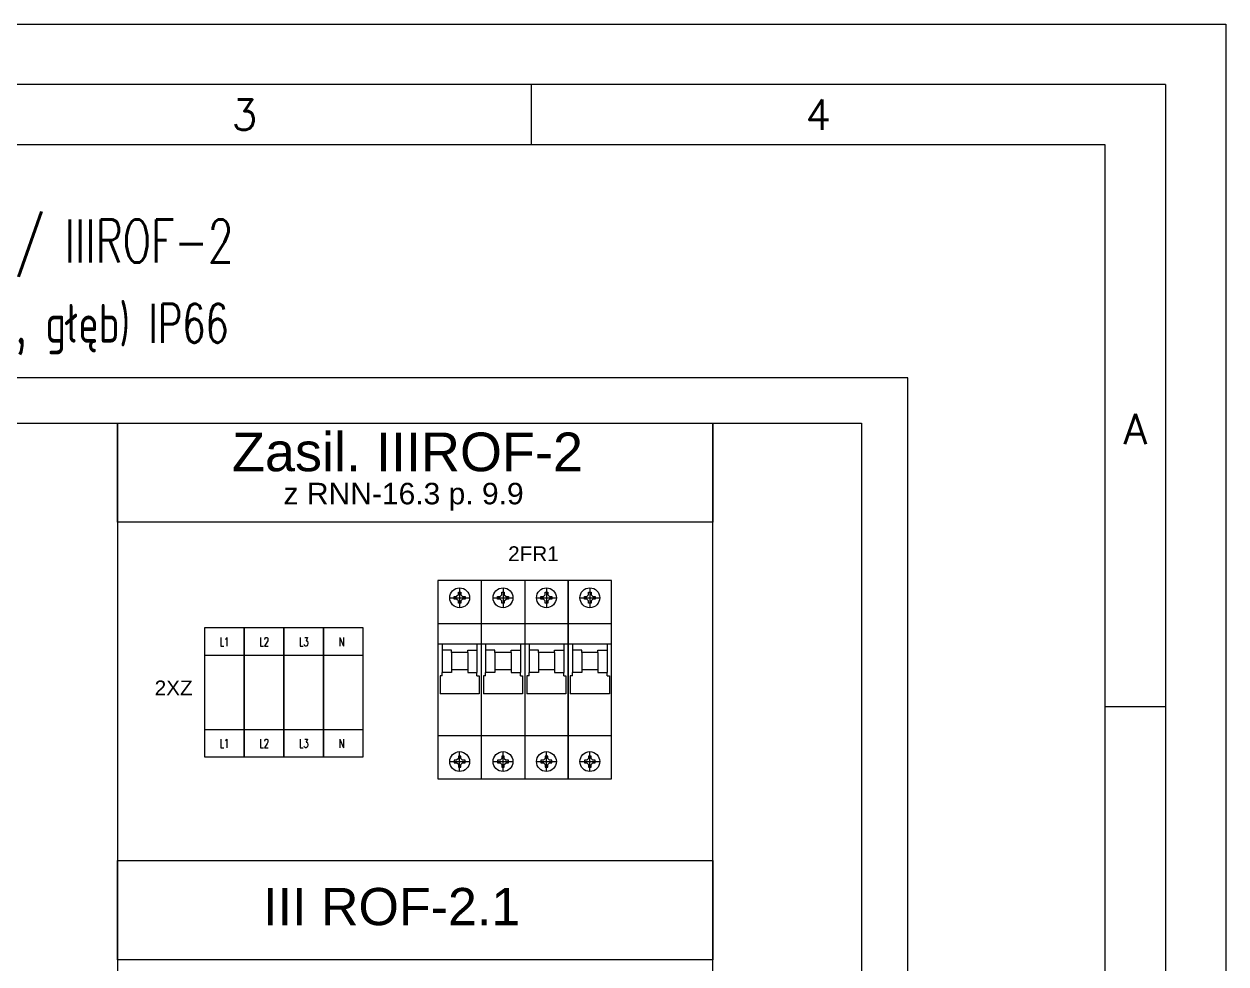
# Model space of a CAD drawing. Header units: millimetres. Extents: x 5687 to 64392, y -1898 to 18483.
# Drawn here: x 57565 to 64392, y 13147 to 18483 of the extents above; entities that cross this region are included whole.
import ezdxf
from ezdxf.enums import TextEntityAlignment as Align

# ---------------------------------------------------------------- set-up
doc = ezdxf.new("R2010")
doc.units = ezdxf.units.MM
doc.header["$LTSCALE"] = 0.3
doc.layers.get('0').update_dxf_attribs({"linetype": 'CONTINUOUS'})
doc.layers.add('CIENKA', color=1, linetype='CONTINUOUS')
doc.layers.add('GRUBA', color=7, linetype='CONTINUOUS')
doc.styles.add('Annotative', font='ARIAL.TTF')
doc.styles.add('ROMANS', font='romans', dxfattribs={"width": 0.8, "oblique": 10, "height": 2.8})
doc.styles.get("Standard").update_dxf_attribs({"font": 'romans.shx', "width": 0.7})

msp = doc.modelspace()

# ---------------------------------------------------------------- linework, layer by layer
at = {"lineweight": 9}
for p, q in [((60162.3, 15325), (59915.7, 15325)), ((59915.7, 15325), (59915.7, 14197.7)), ((60408.9, 15325), (60162.3, 15325)), ((60162.3, 15325), (60162.3, 14197.7)), ((60162.3, 15325), (60162.3, 14197.7)), ((60408.9, 15325), (60408.9, 14197.7)), ((60655.5, 15325), (60408.9, 15325)), ((60655.5, 15325), (60655.5, 14197.7)), ((60655.5, 14197.7), (60655.5, 15325)), ((60902.1, 15325), (60655.5, 15325)), ((60902.1, 14197.7), (60902.1, 15325)), ((59982.7, 15226.3), (60095.4, 15226.3)), ((60008, 15226.3), (60008, 15233.6)), ((60008, 15233.6), (60022.1, 15233.6)), ((60008, 15219.1), (60008, 15226.3)), ((60031.8, 15243.3), (60022.1, 15233.6)), ((60031.8, 15257.3), (60039, 15257.3)), ((60031.8, 15243.3), (60031.8, 15257.3)), ((60039, 15282.7), (60039, 15170)), ((60039, 15257.3), (60046.3, 15257.3)), ((60046.3, 15257.3), (60046.3, 15243.3)), ((60046.3, 15243.3), (60056, 15233.6)), ((60056, 15233.6), (60070, 15233.6)), ((60070, 15233.6), (60070, 15226.3)), ((60070, 15226.3), (60070, 15219.1)), ((60229.2, 15226.3), (60342, 15226.3)), ((60254.6, 15226.3), (60254.6, 15233.6)), ((60254.6, 15233.6), (60268.7, 15233.6)), ((60254.6, 15219.1), (60254.6, 15226.3)), ((60278.4, 15243.3), (60268.7, 15233.6)), ((60278.4, 15257.3), (60285.6, 15257.3)), ((60278.4, 15243.3), (60278.4, 15257.3)), ((60285.6, 15282.7), (60285.6, 15170)), ((60285.6, 15257.3), (60292.9, 15257.3)), ((60292.9, 15257.3), (60292.9, 15243.3)), ((60292.9, 15243.3), (60302.6, 15233.6)), ((60302.6, 15233.6), (60316.6, 15233.6)), ((60316.6, 15233.6), (60316.6, 15226.3)), ((60316.6, 15226.3), (60316.6, 15219.1)), ((60475.8, 15226.3), (60588.6, 15226.3)), ((60501.2, 15233.6), (60515.2, 15233.6)), ((60501.2, 15226.3), (60501.2, 15233.6)), ((60501.2, 15219.1), (60501.2, 15226.3)), ((60524.9, 15243.3), (60515.2, 15233.6)), ((60524.9, 15243.3), (60524.9, 15257.3)), ((60524.9, 15257.3), (60532.2, 15257.3)), ((60532.2, 15282.7), (60532.2, 15170)), ((60532.2, 15257.3), (60539.5, 15257.3)), ((60539.5, 15257.3), (60539.5, 15243.3)), ((60539.5, 15243.3), (60549.2, 15233.6)), ((60549.2, 15233.6), (60563.2, 15233.6)), ((60563.2, 15233.6), (60563.2, 15226.3)), ((60563.2, 15226.3), (60563.2, 15219.1)), ((60722.4, 15226.3), (60835.2, 15226.3)), ((60747.8, 15233.6), (60761.8, 15233.6)), ((60747.8, 15226.3), (60747.8, 15233.6)), ((60747.8, 15219.1), (60747.8, 15226.3)), ((60771.5, 15243.3), (60761.8, 15233.6)), ((60771.5, 15243.3), (60771.5, 15257.3)), ((60771.5, 15257.3), (60778.8, 15257.3)), ((60778.8, 15282.7), (60778.8, 15170)), ((60778.8, 15257.3), (60786.1, 15257.3)), ((60786.1, 15257.3), (60786.1, 15243.3)), ((60786.1, 15243.3), (60795.7, 15233.6)), ((60795.7, 15233.6), (60809.8, 15233.6)), ((60809.8, 15233.6), (60809.8, 15226.3)), ((60809.8, 15226.3), (60809.8, 15219.1)), ((60022.1, 15219.1), (60008, 15219.1)), ((60031.8, 15209.4), (60022.1, 15219.1)), ((60031.8, 15195.3), (60031.8, 15209.4)), ((60039, 15195.3), (60031.8, 15195.3)), ((60046.3, 15195.3), (60039, 15195.3)), ((60046.3, 15209.4), (60056, 15219.1)), ((60046.3, 15209.4), (60046.3, 15195.3)), ((60070, 15219.1), (60056, 15219.1)), ((60268.7, 15219.1), (60254.6, 15219.1)), ((60278.4, 15209.4), (60268.7, 15219.1)), ((60278.4, 15195.3), (60278.4, 15209.4)), ((60285.6, 15195.3), (60278.4, 15195.3)), ((60292.9, 15195.3), (60285.6, 15195.3)), ((60292.9, 15209.4), (60302.6, 15219.1)), ((60292.9, 15209.4), (60292.9, 15195.3)), ((60316.6, 15219.1), (60302.6, 15219.1)), ((60515.2, 15219.1), (60501.2, 15219.1)), ((60524.9, 15209.4), (60515.2, 15219.1)), ((60524.9, 15195.3), (60524.9, 15209.4)), ((60532.2, 15195.3), (60524.9, 15195.3)), ((60539.5, 15195.3), (60532.2, 15195.3)), ((60539.5, 15209.4), (60549.2, 15219.1)), ((60539.5, 15209.4), (60539.5, 15195.3)), ((60563.2, 15219.1), (60549.2, 15219.1)), ((60761.8, 15219.1), (60747.8, 15219.1)), ((60771.5, 15209.4), (60761.8, 15219.1)), ((60771.5, 15195.3), (60771.5, 15209.4)), ((60778.8, 15195.3), (60771.5, 15195.3)), ((60786.1, 15195.3), (60778.8, 15195.3)), ((60786.1, 15209.4), (60795.7, 15219.1)), ((60786.1, 15209.4), (60786.1, 15195.3)), ((60809.8, 15219.1), (60795.7, 15219.1)), ((58589.4, 15055.8), (58589.4, 14323.1)), ((58814.9, 15055.8), (58589.4, 15055.8)), ((58814.9, 14323.1), (58814.9, 15055.8)), ((58814.9, 15055.8), (58814.9, 14323.1)), ((59040.3, 15055.8), (58814.9, 15055.8)), ((59040.3, 14323.1), (59040.3, 15055.8)), ((59040.3, 15055.8), (59040.3, 14323.1)), ((59265.8, 15055.8), (59040.3, 15055.8)), ((59265.8, 14323.1), (59265.8, 15055.8)), ((59265.8, 15055.8), (59265.8, 14323.1)), ((59491.2, 15055.8), (59265.8, 15055.8)), ((59491.2, 14323.1), (59491.2, 15055.8)), ((60162.3, 15078.7), (59915.7, 15078.7)), ((60408.9, 15078.7), (60162.3, 15078.7)), ((60655.5, 15078.7), (60408.9, 15078.7)), ((60902.1, 15078.7), (60655.5, 15078.7)), ((60162.3, 14962.8), (59915.7, 14962.8)), ((59940.4, 14962.8), (59940.4, 14802.8)), ((60137.7, 14962.8), (60137.7, 14802.8)), ((60408.9, 14962.8), (60162.3, 14962.8)), ((60187, 14962.8), (60187, 14802.8)), ((60384.2, 14962.8), (60384.2, 14802.8)), ((60655.5, 14962.8), (60408.9, 14962.8)), ((60433.6, 14962.8), (60433.6, 14802.8)), ((60630.8, 14962.8), (60630.8, 14802.8)), ((60902.1, 14962.8), (60655.5, 14962.8)), ((60680.2, 14962.8), (60680.2, 14802.8)), ((60877.4, 14962.8), (60877.4, 14802.8)), ((58589.4, 14899.8), (58814.9, 14899.8)), ((58814.9, 14899.8), (59040.3, 14899.8)), ((59040.3, 14899.8), (59265.8, 14899.8)), ((59265.8, 14899.8), (59491.2, 14899.8)), ((59993.2, 14929.6), (59940.4, 14929.6)), ((59993.2, 14915.5), (59993.2, 14929.6)), ((60084.8, 14915.5), (59993.2, 14915.5)), ((59993.2, 14915.5), (59993.2, 14816.9)), ((60084.8, 14929.6), (60137.7, 14929.6)), ((60084.8, 14915.5), (60084.8, 14929.6)), ((60084.8, 14915.5), (60084.8, 14816.9)), ((60239.8, 14929.6), (60187, 14929.6)), ((60239.8, 14915.5), (60239.8, 14929.6)), ((60331.4, 14915.5), (60239.8, 14915.5)), ((60239.8, 14915.5), (60239.8, 14816.9)), ((60331.4, 14929.6), (60384.2, 14929.6)), ((60331.4, 14915.5), (60331.4, 14929.6)), ((60331.4, 14915.5), (60331.4, 14816.9)), ((60486.4, 14929.6), (60433.6, 14929.6)), ((60486.4, 14915.5), (60486.4, 14929.6)), ((60486.4, 14915.5), (60486.4, 14816.9)), ((60578, 14915.5), (60486.4, 14915.5)), ((60578, 14915.5), (60578, 14929.6)), ((60578, 14929.6), (60630.8, 14929.6)), ((60578, 14915.5), (60578, 14816.9)), ((60733, 14929.6), (60680.2, 14929.6)), ((60733, 14915.5), (60733, 14929.6)), ((60733, 14915.5), (60733, 14816.9)), ((60824.6, 14915.5), (60733, 14915.5)), ((60824.6, 14915.5), (60824.6, 14929.6)), ((60824.6, 14929.6), (60877.4, 14929.6)), ((60824.6, 14915.5), (60824.6, 14816.9)), ((60084.8, 14816.9), (59993.2, 14816.9)), ((59993.2, 14816.9), (59993.2, 14802.8)), ((60084.8, 14816.9), (60084.8, 14802.8)), ((60331.4, 14816.9), (60239.8, 14816.9)), ((60239.8, 14816.9), (60239.8, 14802.8)), ((60331.4, 14816.9), (60331.4, 14802.8)), ((60486.4, 14816.9), (60486.4, 14802.8)), ((60578, 14816.9), (60486.4, 14816.9)), ((60578, 14816.9), (60578, 14802.8)), ((60733, 14816.9), (60733, 14802.8)), ((60824.6, 14816.9), (60733, 14816.9)), ((60824.6, 14816.9), (60824.6, 14802.8)), ((59928, 14784), (59928, 14680.4)), ((59940.4, 14784), (59928, 14784)), ((59940.4, 14784), (59940.4, 14802.8)), ((59993.2, 14802.8), (59940.4, 14802.8)), ((60084.8, 14802.8), (60137.7, 14802.8)), ((60137.7, 14784), (60137.7, 14802.8)), ((60137.7, 14784), (60150, 14784)), ((60150, 14784), (60150, 14680.4)), ((60174.6, 14784), (60174.6, 14680.4)), ((60187, 14784), (60174.6, 14784)), ((60187, 14784), (60187, 14802.8)), ((60239.8, 14802.8), (60187, 14802.8)), ((60331.4, 14802.8), (60384.2, 14802.8)), ((60384.2, 14784), (60384.2, 14802.8)), ((60384.2, 14784), (60396.6, 14784)), ((60396.6, 14784), (60396.6, 14680.4)), ((60421.2, 14784), (60421.2, 14680.4)), ((60433.6, 14784), (60421.2, 14784)), ((60486.4, 14802.8), (60433.6, 14802.8)), ((60433.6, 14784), (60433.6, 14802.8)), ((60578, 14802.8), (60630.8, 14802.8)), ((60630.8, 14784), (60630.8, 14802.8)), ((60630.8, 14784), (60643.2, 14784)), ((60643.2, 14784), (60643.2, 14680.4)), ((60667.8, 14784), (60667.8, 14680.4)), ((60680.2, 14784), (60667.8, 14784)), ((60733, 14802.8), (60680.2, 14802.8)), ((60680.2, 14784), (60680.2, 14802.8)), ((60824.6, 14802.8), (60877.4, 14802.8)), ((60877.4, 14784), (60877.4, 14802.8)), ((60877.4, 14784), (60889.8, 14784)), ((60889.8, 14784), (60889.8, 14680.4)), ((60150, 14680.4), (59928, 14680.4)), ((60396.6, 14680.4), (60174.6, 14680.4)), ((60643.2, 14680.4), (60421.2, 14680.4)), ((60889.8, 14680.4), (60667.8, 14680.4)), ((58589.4, 14479.1), (58814.9, 14479.1)), ((58814.9, 14479.1), (59040.3, 14479.1)), ((59040.3, 14479.1), (59265.8, 14479.1)), ((59265.8, 14479.1), (59491.2, 14479.1)), ((59915.7, 14444.3), (60162.3, 14444.3)), ((60162.3, 14444.3), (60408.9, 14444.3)), ((60408.9, 14444.3), (60655.5, 14444.3)), ((60655.5, 14444.3), (60902.1, 14444.3)), ((60039, 14240), (60039, 14352.7)), ((60285.6, 14240), (60285.6, 14352.7)), ((60532.2, 14240), (60532.2, 14352.7)), ((60778.8, 14240), (60778.8, 14352.7)), ((58589.4, 14323.1), (58814.9, 14323.1)), ((58814.9, 14323.1), (59040.3, 14323.1)), ((59040.3, 14323.1), (59265.8, 14323.1)), ((59265.8, 14323.1), (59491.2, 14323.1)), ((59982.7, 14296.3), (60095.4, 14296.3)), ((60022.1, 14303.6), (60008, 14303.6)), ((60008, 14303.6), (60008, 14296.3)), ((60008, 14296.3), (60008, 14289.1)), ((60008, 14289.1), (60022.1, 14289.1)), ((60031.8, 14313.3), (60022.1, 14303.6)), ((60031.8, 14279.4), (60022.1, 14289.1)), ((60031.8, 14327.3), (60031.8, 14313.3)), ((60039, 14327.3), (60031.8, 14327.3)), ((60031.8, 14279.4), (60031.8, 14265.3)), ((60046.3, 14327.3), (60039, 14327.3)), ((60046.3, 14313.3), (60046.3, 14327.3)), ((60046.3, 14313.3), (60056, 14303.6)), ((60046.3, 14279.4), (60056, 14289.1)), ((60046.3, 14265.3), (60046.3, 14279.4)), ((60070, 14303.6), (60056, 14303.6)), ((60056, 14289.1), (60070, 14289.1)), ((60070, 14296.3), (60070, 14303.6)), ((60070, 14289.1), (60070, 14296.3)), ((60229.2, 14296.3), (60342, 14296.3)), ((60268.7, 14303.6), (60254.6, 14303.6)), ((60254.6, 14303.6), (60254.6, 14296.3)), ((60254.6, 14296.3), (60254.6, 14289.1)), ((60254.6, 14289.1), (60268.7, 14289.1)), ((60278.4, 14313.3), (60268.7, 14303.6)), ((60278.4, 14279.4), (60268.7, 14289.1)), ((60278.4, 14327.3), (60278.4, 14313.3)), ((60285.6, 14327.3), (60278.4, 14327.3)), ((60278.4, 14279.4), (60278.4, 14265.3)), ((60292.9, 14327.3), (60285.6, 14327.3)), ((60292.9, 14313.3), (60292.9, 14327.3)), ((60292.9, 14313.3), (60302.6, 14303.6)), ((60292.9, 14279.4), (60302.6, 14289.1)), ((60292.9, 14265.3), (60292.9, 14279.4)), ((60316.6, 14303.6), (60302.6, 14303.6)), ((60302.6, 14289.1), (60316.6, 14289.1)), ((60316.6, 14296.3), (60316.6, 14303.6)), ((60316.6, 14289.1), (60316.6, 14296.3)), ((60475.8, 14296.3), (60588.6, 14296.3)), ((60501.2, 14303.6), (60501.2, 14296.3)), ((60515.2, 14303.6), (60501.2, 14303.6)), ((60501.2, 14296.3), (60501.2, 14289.1)), ((60501.2, 14289.1), (60515.2, 14289.1)), ((60524.9, 14313.3), (60515.2, 14303.6)), ((60524.9, 14279.4), (60515.2, 14289.1)), ((60532.2, 14327.3), (60524.9, 14327.3)), ((60524.9, 14327.3), (60524.9, 14313.3)), ((60524.9, 14279.4), (60524.9, 14265.3)), ((60539.5, 14327.3), (60532.2, 14327.3)), ((60539.5, 14313.3), (60539.5, 14327.3)), ((60539.5, 14313.3), (60549.2, 14303.6)), ((60539.5, 14279.4), (60549.2, 14289.1)), ((60539.5, 14265.3), (60539.5, 14279.4)), ((60563.2, 14303.6), (60549.2, 14303.6)), ((60549.2, 14289.1), (60563.2, 14289.1)), ((60563.2, 14296.3), (60563.2, 14303.6)), ((60563.2, 14289.1), (60563.2, 14296.3)), ((60722.4, 14296.3), (60835.2, 14296.3)), ((60747.8, 14303.6), (60747.8, 14296.3)), ((60761.8, 14303.6), (60747.8, 14303.6)), ((60747.8, 14296.3), (60747.8, 14289.1)), ((60747.8, 14289.1), (60761.8, 14289.1)), ((60771.5, 14313.3), (60761.8, 14303.6)), ((60771.5, 14279.4), (60761.8, 14289.1)), ((60778.8, 14327.3), (60771.5, 14327.3)), ((60771.5, 14327.3), (60771.5, 14313.3)), ((60771.5, 14279.4), (60771.5, 14265.3)), ((60786.1, 14327.3), (60778.8, 14327.3)), ((60786.1, 14313.3), (60786.1, 14327.3)), ((60786.1, 14313.3), (60795.7, 14303.6)), ((60786.1, 14279.4), (60795.7, 14289.1)), ((60786.1, 14265.3), (60786.1, 14279.4)), ((60809.8, 14303.6), (60795.7, 14303.6)), ((60795.7, 14289.1), (60809.8, 14289.1)), ((60809.8, 14296.3), (60809.8, 14303.6)), ((60809.8, 14289.1), (60809.8, 14296.3)), ((60031.8, 14265.3), (60039, 14265.3)), ((60039, 14265.3), (60046.3, 14265.3)), ((60278.4, 14265.3), (60285.6, 14265.3)), ((60285.6, 14265.3), (60292.9, 14265.3)), ((60524.9, 14265.3), (60532.2, 14265.3)), ((60532.2, 14265.3), (60539.5, 14265.3)), ((60771.5, 14265.3), (60778.8, 14265.3)), ((60778.8, 14265.3), (60786.1, 14265.3)), ((59915.7, 14197.7), (60162.3, 14197.7)), ((60162.3, 14197.7), (60408.9, 14197.7)), ((60408.9, 14197.7), (60655.5, 14197.7)), ((60655.5, 14197.7), (60902.1, 14197.7))]:
    msp.add_line(p, q, dxfattribs=at)
msp.add_lwpolyline([(52483.6, 16475.4), (52483.6, 2879.3), (62585.2, 2879.3), (62585.2, 16475.4)], close=True, dxfattribs=at)
at = {"color": 251, "lineweight": 9}
for points in [[(56968.6, 16218.4), (58095.9, 16218.4), (58095.9, 3177.3), (56968.6, 3177.3)], [(58095.9, 16218.4), (61476.7, 16218.4), (61476.7, 15654.8), (58095.9, 15654.8)], [(61476.7, 16218.4), (62322.1, 16218.4), (62322.1, 3177.3), (61476.7, 3177.3)], [(58095.9, 13734.7), (61476.7, 13734.7), (61476.7, 13171.1), (58095.9, 13171.1)]]:
    msp.add_lwpolyline(points, close=True, dxfattribs=at)
at = {"lineweight": 9}
for centre in [(60039, 15226.3), (60285.6, 15226.3), (60532.2, 15226.3), (60778.8, 15226.3), (60039, 14296.3), (60285.6, 14296.3), (60532.2, 14296.3), (60778.8, 14296.3)]:
    msp.add_circle(centre, 56.4, dxfattribs=at)
at = {"layer": 'CIENKA'}
for p, q in [((49981.2, 18483.5), (64392.4, 18483.5)), ((64392.4, 18483.5), (64392.4, -1898.1)), ((60446.5, 17797.2), (60446.5, 18140.4)), ((64049.3, 14606.2), (63706.2, 14606.2))]:
    msp.add_line(p, q, dxfattribs=at)
at = {"layer": 'GRUBA'}
for p, q in [((64049.3, 18140.4), (51010.5, 18140.4)), ((64049.3, 18140.4), (64049.3, -1555)), ((63706.2, 17797.2), (51353.7, 17797.2)), ((63706.2, -1211.9), (63706.2, 17797.2))]:
    msp.add_line(p, q, dxfattribs=at)

# ---------------------------------------------------------------- texts
at = {"color": 0, "lineweight": 9, "width": 14103.416, "attachment_point": 1}
for s, insert, char_height in [('\\pi122.9;Rozdzielnica IIIROF-1 / IIIROF-2', (54803.9, 17373.5), 244), ('\\pi110.61; 800x1200x260 (szer, wys, głęb) IP66', (54597.8, 16894.2), 219.6)]:
    msp.add_mtext(s, dxfattribs=dict(at, insert=insert, char_height=char_height))
at = {"lineweight": 9, "attachment_point": 1, "style": 'Annotative'}
for s, insert, char_height, width in [('Zasil. IIIROF-2', (58745.8, 16164.3), 219.6, 2483.192), ('2FR1', (60314.6, 15518.5), 84.15, 279.871), ('2XZ', (58306.8, 14756.6), 84.15, 279.871), ('III ROF-2.1', (58923.2, 13578.9), 211.365, 2091.823)]:
    msp.add_mtext(s, dxfattribs=dict(at, insert=insert, char_height=char_height, width=width))
at = {"color": 0, "lineweight": 9, "insert": (59039, 15720.1), "char_height": 122, "width": 1923.355, "attachment_point": 7, "style": 'Annotative'}
msp.add_mtext('\\pi505.43;\\P\\pi0;z RNN-16.3 p. 9.9', dxfattribs=at)
at = {"lineweight": 9, "attachment_point": 1}
for s, insert, char_height in [('L1', (58675.8, 15001.1), 49.32), ('L2', (58901.3, 15001.1), 49.32), ('L3', (59126.7, 15001.1), 49.32), ('N', (59352.2, 15001.1), 49.3), ('L1', (58675.8, 14424.4), 49.32), ('L2', (58901.3, 14424.4), 49.32), ('L3', (59126.7, 14424.4), 49.32), ('N', (59352.2, 14424.4), 49.3)]:
    msp.add_mtext_dynamic_manual_height_columns(s, width=6.356, gutter_width=1, heights=[0], dxfattribs=dict(at, insert=insert, char_height=char_height))
at = {"layer": 'CIENKA', "style": 'ROMANS'}
for s, p in [('3', (58816.6, 17968.8)), ('4', (62076.3, 17968.8)), ('A', (63877.7, 16184.6))]:
    msp.add_text(s, height=171.6, dxfattribs=at).set_placement(p, align=Align.MIDDLE)

doc.saveas('drawing.dxf')
